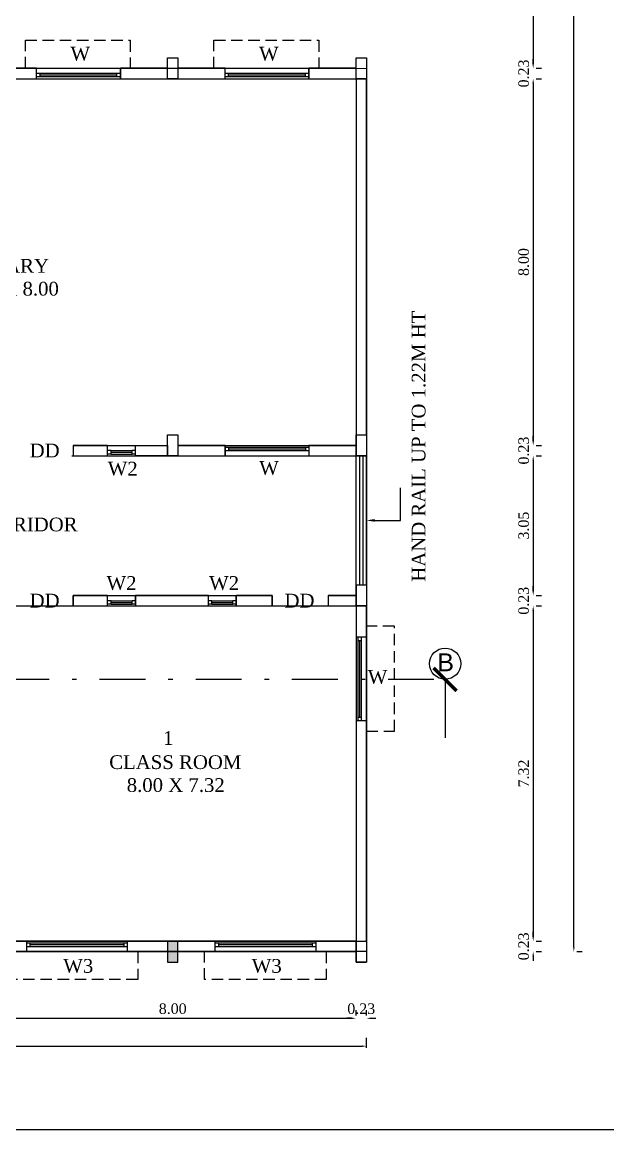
# Model space of a CAD drawing. Header units: metres. Extents: x 3616 to 3987, y 1122 to 1251.
# Drawn here: x 3933.09 to 3945.87, y 1152.95 to 1177.13 of the extents above; entities that cross this region are included whole.
import ezdxf
from ezdxf import colors
from ezdxf.entities.mleader import LeaderData, LeaderLine
from ezdxf.math import Vec2, Vec3

# ---------------------------------------------------------------- set-up
doc = ezdxf.new("R2010")
doc.units = ezdxf.units.M
for name, pattern in [('CENTER', [2, 1.25, -0.25, 0.25, -0.25]), ('DASHDOT', [1, 0.5, -0.25, 0, -0.25]), ('DASHED2', [0.375, 0.25, -0.125])]:
    doc.linetypes.add(name, pattern=pattern)
for name, color, linetype in [('AR_JOINERIES', 251, 'Continuous'), ('BLK_1_FLR_2_BLT_UP_AREA', 26, 'Continuous'), ('BLK_1_FLR_2_REGULAR_ROOM_1', 117, 'Continuous')]:
    doc.layers.add(name, color=color, linetype=linetype)
doc.styles.add('ANAND', font='times.ttf')
doc.styles.add('HEADING-1', font='arial.ttf')
doc.styles.add('ROMANS', font='swissl.ttf')
doc.styles.get("Standard").update_dxf_attribs({"font": 'arial.ttf'})
doc.dimstyles.new('Normal', dxfattribs={"dimscale": 128, "dimtxt": 0.09375, "dimasz": 0.09375, "dimexe": 0.0625, "dimexo": 0.1875, "dimgap": 0.03125, "dimtad": 1, "dimdec": 0, "dimzin": 3, "dimdsep": 46, "dimtxsty": 'ROMANS', "dimblk1": 'ARCHTICK', "dimblk2": 'ARCHTICK', "dimsah": 1, "dimcen": -0.09375, "dimdle": 0.0625, "dimclrd": 256, "dimclre": 256, "dimclrt": 2, "dimazin": 0, "dimtfac": 0.91, "dimtdec": 0, "dimtmove": 0, "dimatfit": 3, "dimldrblk": 'ARCHTICK', "dimfxl": 0, "dimfrac": 1, "dimtolj": 1, "dimtzin": 3, "dimlwd": -1, "dimlwe": -1, "dimarcsym": 0})
doc.dimstyles.new('V1', dxfattribs={"dimtxt": 0.23, "dimasz": 0.1, "dimexe": 0.18, "dimexo": 0.0625, "dimgap": 0.09, "dimtad": 1, "dimzin": 0, "dimdsep": 46, "dimtxsty": 'ANAND', "dimcen": 0.09, "dimadec": 0, "dimazin": 0, "dimtfac": 1, "dimtix": 1, "dimtofl": 0, "dimtmove": 2, "dimatfit": 0, "dimfxl": 0, "dimtolj": 1, "dimtzin": 0, "dimarcsym": 0})

# ---------------------------------------------------------------- blocks, each defined once
blk = doc.blocks.new('W2a')
at = {"layer": 'AR_JOINERIES', "color": 42}
for p, q in [((0, 12), (9, 12)), ((1.5, 9), (1.5, 12)), ((4.5, 9), (4.5, 12)), ((1.5, 9), (4.5, 9)), ((1.5, 9), (1.5, -9)), ((3, 9), (3, -9)), ((4.5, 9), (4.5, -9)), ((1.5, -9), (4.5, -9)), ((1.5, -12), (1.5, -9)), ((4.5, -12), (4.5, -9)), ((0, -12), (9, -12))]:
    blk.add_line(p, q, dxfattribs=at)
blk = doc.blocks.new('*D271')
at = {"color": 0, "lineweight": -2}
for p, q in [((3945.13, 1156.945), (3945.13, 1203.304)), ((3945.193, 1203.404), (3945.31, 1203.404)), ((3945.193, 1156.845), (3945.31, 1156.845))]:
    blk.add_line(p, q, dxfattribs=at)
at = {"color": 0}
for points in [[(3945.114, 1203.304), (3945.147, 1203.304), (3945.13, 1203.404)], [(3945.114, 1156.945), (3945.147, 1156.945), (3945.13, 1156.845)]]:
    blk.add_solid(points, dxfattribs=at)
at = {"layer": 'Defpoints', "color": 0}
for p in [(3945.13, 1203.404), (3945.13, 1203.404), (3945.13, 1156.845)]:
    blk.add_point(p, dxfattribs=at)
at = {"color": 0, "insert": (3944.923, 1180.124), "char_height": 0.23, "attachment_point": 5, "rotation": 90, "style": 'ANAND'}
blk.add_mtext('\\A1;46.56', dxfattribs=at)
blk = doc.blocks.new('*D274')
at = {"color": 0, "lineweight": -2}
for p, q in [((3944.305, 1184.125), (3944.423, 1184.125)), ((3944.243, 1184.025), (3944.243, 1176.224)), ((3944.305, 1176.124), (3944.423, 1176.124))]:
    blk.add_line(p, q, dxfattribs=at)
at = {"color": 0}
for points in [[(3944.226, 1184.025), (3944.26, 1184.025), (3944.243, 1184.125)], [(3944.226, 1176.224), (3944.26, 1176.224), (3944.243, 1176.124)]]:
    blk.add_solid(points, dxfattribs=at)
at = {"layer": 'Defpoints', "color": 0}
for p in [(3944.243, 1184.125), (3944.243, 1176.124), (3944.243, 1176.124)]:
    blk.add_point(p, dxfattribs=at)
at = {"color": 0, "insert": (3944.036, 1180.124), "char_height": 0.23, "attachment_point": 5, "rotation": 90, "style": 'ANAND'}
blk.add_mtext('\\A1;8.00', dxfattribs=at)
blk = doc.blocks.new('*D275')
at = {"color": 0, "lineweight": -2}
for p, q in [((3944.243, 1176.224), (3944.243, 1176.324)), ((3944.305, 1176.124), (3944.423, 1176.124)), ((3944.243, 1175.795), (3944.243, 1175.695)), ((3944.305, 1175.895), (3944.423, 1175.895))]:
    blk.add_line(p, q, dxfattribs=at)
at = {"color": 0}
for points in [[(3944.226, 1176.224), (3944.26, 1176.224), (3944.243, 1176.124)], [(3944.226, 1175.795), (3944.26, 1175.795), (3944.243, 1175.895)]]:
    blk.add_solid(points, dxfattribs=at)
at = {"layer": 'Defpoints', "color": 0}
for p in [(3944.243, 1176.124), (3944.243, 1175.895), (3944.243, 1175.895)]:
    blk.add_point(p, dxfattribs=at)
at = {"color": 0, "insert": (3944.036, 1176.01), "char_height": 0.23, "attachment_point": 5, "rotation": 90, "style": 'ANAND'}
blk.add_mtext('\\A1;0.23', dxfattribs=at)
blk = doc.blocks.new('*D276')
at = {"color": 0, "lineweight": -2}
for p, q in [((3944.243, 1175.795), (3944.243, 1167.994)), ((3944.305, 1175.895), (3944.423, 1175.895)), ((3944.305, 1167.894), (3944.423, 1167.894))]:
    blk.add_line(p, q, dxfattribs=at)
at = {"color": 0}
for points in [[(3944.226, 1175.795), (3944.26, 1175.795), (3944.243, 1175.895)], [(3944.226, 1167.994), (3944.26, 1167.994), (3944.243, 1167.894)]]:
    blk.add_solid(points, dxfattribs=at)
at = {"layer": 'Defpoints', "color": 0}
for p in [(3944.243, 1175.895), (3944.243, 1167.894), (3944.243, 1167.894)]:
    blk.add_point(p, dxfattribs=at)
at = {"color": 0, "insert": (3944.036, 1171.895), "char_height": 0.23, "attachment_point": 5, "rotation": 90, "style": 'ANAND'}
blk.add_mtext('\\A1;8.00', dxfattribs=at)
blk = doc.blocks.new('*D277')
at = {"color": 0, "lineweight": -2}
for p, q in [((3944.243, 1167.994), (3944.243, 1168.094)), ((3944.305, 1167.894), (3944.423, 1167.894)), ((3944.243, 1167.566), (3944.243, 1167.466)), ((3944.305, 1167.666), (3944.423, 1167.666))]:
    blk.add_line(p, q, dxfattribs=at)
at = {"color": 0}
for points in [[(3944.226, 1167.994), (3944.26, 1167.994), (3944.243, 1167.894)], [(3944.226, 1167.566), (3944.26, 1167.566), (3944.243, 1167.666)]]:
    blk.add_solid(points, dxfattribs=at)
at = {"layer": 'Defpoints', "color": 0}
for p in [(3944.243, 1167.894), (3944.243, 1167.666), (3944.243, 1167.666)]:
    blk.add_point(p, dxfattribs=at)
at = {"color": 0, "insert": (3944.036, 1167.78), "char_height": 0.23, "attachment_point": 5, "rotation": 90, "style": 'ANAND'}
blk.add_mtext('\\A1;0.23', dxfattribs=at)
blk = doc.blocks.new('*D278')
at = {"color": 0, "lineweight": -2}
for p, q in [((3944.243, 1167.566), (3944.243, 1164.718)), ((3944.305, 1167.666), (3944.423, 1167.666)), ((3944.305, 1164.618), (3944.423, 1164.618))]:
    blk.add_line(p, q, dxfattribs=at)
at = {"color": 0}
for points in [[(3944.226, 1167.566), (3944.26, 1167.566), (3944.243, 1167.666)], [(3944.226, 1164.718), (3944.26, 1164.718), (3944.243, 1164.618)]]:
    blk.add_solid(points, dxfattribs=at)
at = {"layer": 'Defpoints', "color": 0}
for p in [(3944.243, 1167.666), (3944.243, 1164.618), (3944.243, 1164.618)]:
    blk.add_point(p, dxfattribs=at)
at = {"color": 0, "insert": (3944.036, 1166.142), "char_height": 0.23, "attachment_point": 5, "rotation": 90, "style": 'ANAND'}
blk.add_mtext('\\A1;3.05', dxfattribs=at)
blk = doc.blocks.new('*D279')
at = {"color": 0, "lineweight": -2}
for p, q in [((3944.243, 1164.718), (3944.243, 1164.818)), ((3944.305, 1164.618), (3944.423, 1164.618)), ((3944.305, 1164.389), (3944.423, 1164.389)), ((3944.243, 1164.289), (3944.243, 1164.189))]:
    blk.add_line(p, q, dxfattribs=at)
at = {"color": 0}
for points in [[(3944.226, 1164.718), (3944.26, 1164.718), (3944.243, 1164.618)], [(3944.226, 1164.289), (3944.26, 1164.289), (3944.243, 1164.389)]]:
    blk.add_solid(points, dxfattribs=at)
at = {"layer": 'Defpoints', "color": 0}
for p in [(3944.243, 1164.618), (3944.243, 1164.389), (3944.243, 1164.389)]:
    blk.add_point(p, dxfattribs=at)
at = {"color": 0, "insert": (3944.036, 1164.503), "char_height": 0.23, "attachment_point": 5, "rotation": 90, "style": 'ANAND'}
blk.add_mtext('\\A1;0.23', dxfattribs=at)
blk = doc.blocks.new('*D280')
at = {"color": 0, "lineweight": -2}
for p, q in [((3944.305, 1164.389), (3944.423, 1164.389)), ((3944.243, 1164.289), (3944.243, 1157.174)), ((3944.305, 1157.074), (3944.423, 1157.074))]:
    blk.add_line(p, q, dxfattribs=at)
at = {"color": 0}
for points in [[(3944.226, 1164.289), (3944.26, 1164.289), (3944.243, 1164.389)], [(3944.226, 1157.174), (3944.26, 1157.174), (3944.243, 1157.074)]]:
    blk.add_solid(points, dxfattribs=at)
at = {"layer": 'Defpoints', "color": 0}
for p in [(3944.243, 1164.389), (3944.243, 1157.074), (3944.243, 1157.074)]:
    blk.add_point(p, dxfattribs=at)
at = {"color": 0, "insert": (3944.036, 1160.732), "char_height": 0.23, "attachment_point": 5, "rotation": 90, "style": 'ANAND'}
blk.add_mtext('\\A1;7.32', dxfattribs=at)
blk = doc.blocks.new('*D281')
at = {"color": 0, "lineweight": -2}
for p, q in [((3944.243, 1157.174), (3944.243, 1157.274)), ((3944.305, 1157.074), (3944.423, 1157.074)), ((3944.305, 1156.845), (3944.423, 1156.845)), ((3944.243, 1156.745), (3944.243, 1156.645))]:
    blk.add_line(p, q, dxfattribs=at)
at = {"color": 0}
for points in [[(3944.226, 1157.174), (3944.26, 1157.174), (3944.243, 1157.074)], [(3944.226, 1156.745), (3944.26, 1156.745), (3944.243, 1156.845)]]:
    blk.add_solid(points, dxfattribs=at)
at = {"layer": 'Defpoints', "color": 0}
for p in [(3944.243, 1157.074), (3944.243, 1156.845), (3944.243, 1156.845)]:
    blk.add_point(p, dxfattribs=at)
at = {"color": 0, "insert": (3944.036, 1156.96), "char_height": 0.23, "attachment_point": 5, "rotation": 90, "style": 'ANAND'}
blk.add_mtext('\\A1;0.23', dxfattribs=at)
blk = doc.blocks.new('*D297')
at = {"color": 0, "lineweight": -2}
for p, q in [((3932.375, 1155.453), (3932.375, 1155.57)), ((3932.475, 1155.39), (3940.276, 1155.39)), ((3940.376, 1155.453), (3940.376, 1155.57))]:
    blk.add_line(p, q, dxfattribs=at)
at = {"color": 0}
for points in [[(3932.475, 1155.407), (3932.475, 1155.373), (3932.375, 1155.39)], [(3940.276, 1155.407), (3940.276, 1155.373), (3940.376, 1155.39)]]:
    blk.add_solid(points, dxfattribs=at)
at = {"layer": 'Defpoints', "color": 0}
for p in [(3932.375, 1155.39), (3940.376, 1155.39), (3940.376, 1155.39)]:
    blk.add_point(p, dxfattribs=at)
at = {"color": 0, "insert": (3936.375, 1155.597), "char_height": 0.23, "attachment_point": 5, "style": 'ANAND'}
blk.add_mtext('\\A1;8.00', dxfattribs=at)
blk = doc.blocks.new('*D298')
at = {"color": 0, "lineweight": -2}
for p, q in [((3940.276, 1155.39), (3940.176, 1155.39)), ((3940.376, 1155.453), (3940.376, 1155.57)), ((3940.605, 1155.453), (3940.605, 1155.57)), ((3940.705, 1155.39), (3940.805, 1155.39))]:
    blk.add_line(p, q, dxfattribs=at)
at = {"color": 0}
for points in [[(3940.276, 1155.407), (3940.276, 1155.373), (3940.376, 1155.39)], [(3940.705, 1155.407), (3940.705, 1155.373), (3940.605, 1155.39)]]:
    blk.add_solid(points, dxfattribs=at)
at = {"layer": 'Defpoints', "color": 0}
for p in [(3940.376, 1155.39), (3940.605, 1155.39), (3940.605, 1155.39)]:
    blk.add_point(p, dxfattribs=at)
at = {"color": 0, "insert": (3940.49, 1155.597), "char_height": 0.23, "attachment_point": 5, "style": 'ANAND'}
blk.add_mtext('\\A1;0.23', dxfattribs=at)
blk = doc.blocks.new('*D299')
at = {"color": 0, "lineweight": -2}
for p, q in [((3904.257, 1154.744), (3904.257, 1154.962)), ((3940.605, 1154.744), (3940.605, 1154.962)), ((3904.357, 1154.782), (3940.505, 1154.782))]:
    blk.add_line(p, q, dxfattribs=at)
at = {"color": 0}
for points in [[(3904.357, 1154.798), (3904.357, 1154.765), (3904.257, 1154.782)], [(3940.505, 1154.798), (3940.505, 1154.765), (3940.605, 1154.782)]]:
    blk.add_solid(points, dxfattribs=at)
at = {"layer": 'Defpoints', "color": 0}
for p in [(3904.257, 1154.682), (3940.605, 1154.782), (3940.605, 1154.682)]:
    blk.add_point(p, dxfattribs=at)
at = {"color": 0, "insert": (3922.431, 1154.989), "char_height": 0.23, "attachment_point": 5, "style": 'ANAND'}
blk.add_mtext('\\A1;36.35', dxfattribs=at)
blk = doc.blocks.new('_ArchTick')
at = {"color": 0, "linetype": 'ByBlock', "const_width": 0.15}
blk.add_lwpolyline([(-0.5, -0.5), (0.5, 0.5)], dxfattribs=at)
blk = doc.blocks.new('W6a')
at = {"layer": 'AR_JOINERIES', "color": 42}
for p, q in [((-36, 0), (-36, 9)), ((36, 4.5), (-36, 4.5)), ((36, 1.5), (-36, 1.5)), ((-33, 1.5), (-33, 4.5)), ((33, 3), (-33, 3)), ((33, 1.5), (33, 4.5)), ((36, 0), (36, 9))]:
    blk.add_line(p, q, dxfattribs=at)

msp = doc.modelspace()

# ---------------------------------------------------------------- hatches: boundary and pattern name
h = msp.add_hatch(color=256)
h.dxf.hatch_style = 1
h.paths.add_polyline_path([(3936.48972, 1157.07393), (3936.26112, 1157.07393), (3936.26112, 1156.84533), (3936.48972, 1156.84533)])
h.paths.add_polyline_path([(3936.48972, 1156.84533), (3936.26112, 1156.84533), (3936.26112, 1156.61673), (3936.48972, 1156.61673)])

# ---------------------------------------------------------------- linework, layer by layer
at = {"linetype": 'DASHED2'}
for p, q in [((3933.15941, 1176.12406, -0.0324), (3933.15941, 1176.73406, -0.0324)), ((3933.15941, 1176.73406, -0.0324), (3935.44821, 1176.73406, -0.0324)), ((3935.44821, 1176.73406, -0.0324), (3935.44821, 1176.12406, -0.0324)), ((3937.27421, 1176.12406, -0.0324), (3937.27421, 1176.73406, -0.0324)), ((3937.27421, 1176.73406, -0.0324), (3939.56301, 1176.73406, -0.0324)), ((3939.56301, 1176.73406, -0.0324), (3939.56301, 1176.12406, -0.0324)), ((3941.21452, 1163.94419, -0.0324), (3940.60452, 1163.94419, -0.0324)), ((3941.21452, 1161.65539, -0.0324), (3941.21452, 1163.94419, -0.0324)), ((3940.60452, 1161.65539, -0.0324), (3941.21452, 1161.65539, -0.0324)), ((3935.61143, 1156.84533, -0.0324), (3935.61143, 1156.23533, -0.0324)), ((3937.06623, 1156.23533, -0.0324), (3937.06623, 1156.84533, -0.0324)), ((3939.72623, 1156.84533, -0.0324), (3939.72623, 1156.23533, -0.0324)), ((3935.61143, 1156.23533, -0.0324), (3932.95143, 1156.23533, -0.0324)), ((3939.72623, 1156.23533, -0.0324), (3937.06623, 1156.23533, -0.0324))]:
    msp.add_line(p, q, dxfattribs=at)
at = {"lineweight": -2}
for p, q in [((3936.26112, 1176.35253, -0.0324), (3936.48972, 1176.35253, -0.0324)), ((3936.26112, 1175.89533, -0.0324), (3936.26112, 1176.35253, -0.0324)), ((3936.48972, 1176.35253, -0.0324), (3936.48972, 1175.89533, -0.0324)), ((3940.37592, 1176.35239, -0.0324), (3940.60452, 1176.35239, -0.0324)), ((3940.37592, 1175.89519, -0.0324), (3940.37592, 1176.35239, -0.0324)), ((3940.60452, 1176.35239, -0.0324), (3940.60452, 1175.89519, -0.0324)), ((3924.14532, 1176.12558, -0.0324), (3940.37592, 1176.12395, -0.0324)), ((3923.91672, 1175.89533, -0.0324), (3940.60452, 1175.89533, -0.0324)), ((3936.48972, 1175.89533, -0.0324), (3936.26112, 1175.89533, -0.0324)), ((3940.37592, 1175.89533, -0.0324), (3940.37592, 1167.66573, -0.0324)), ((3940.60452, 1175.89519, -0.0324), (3940.37592, 1175.89519, -0.0324)), ((3940.60452, 1175.89533, -0.0324), (3940.60452, 1167.66573, -0.0324)), ((3936.26112, 1168.12293, -0.0324), (3936.48972, 1168.12293, -0.0324)), ((3936.26112, 1167.66573, -0.0324), (3936.26112, 1168.12293, -0.0324)), ((3936.48972, 1168.12293, -0.0324), (3936.48972, 1167.66573, -0.0324)), ((3940.37592, 1168.12293, -0.0324), (3940.60452, 1168.12293, -0.0324)), ((3940.37592, 1167.66573, -0.0324), (3940.37592, 1168.12293, -0.0324)), ((3940.60452, 1168.12293, -0.0324), (3940.60452, 1167.66573, -0.0324)), ((3934.20372, 1167.89433, -0.0324), (3936.26112, 1167.89433, -0.0324)), ((3934.20372, 1167.89433, -0.0324), (3936.26112, 1167.89433, -0.0324)), ((3934.20372, 1167.89433, -0.0324), (3934.20372, 1167.66573, -0.0324)), ((3936.48972, 1167.89433, -0.0324), (3940.37592, 1167.89433, -0.0324)), ((3936.48972, 1167.89433, -0.0324), (3940.37592, 1167.89433, -0.0324)), ((3934.16986, 1167.66573, -0.0324), (3940.60452, 1167.66573, -0.0324)), ((3936.48972, 1167.66573, -0.0324), (3936.26112, 1167.66573, -0.0324)), ((3940.37592, 1164.84633, -0.0324), (3940.37592, 1167.66573, -0.0324)), ((3940.60452, 1167.66573, -0.0324), (3940.37592, 1167.66573, -0.0324)), ((3940.45212, 1167.66573, -0.0324), (3940.45212, 1164.84633, -0.0324)), ((3940.52832, 1167.66573, -0.0324), (3940.52832, 1164.84633, -0.0324)), ((3940.60452, 1164.84633, -0.0324), (3940.60452, 1167.66573, -0.0324)), ((3940.37592, 1164.84633, -0.0324), (3940.37592, 1157.07393, -0.0324)), ((3934.20372, 1164.61773, -0.0324), (3938.54712, 1164.61773, -0.0324)), ((3934.20372, 1164.38913, -0.0324), (3934.20372, 1164.61773, -0.0324)), ((3938.54712, 1164.61773, -0.0324), (3938.54712, 1164.38913, -0.0324)), ((3939.76632, 1164.61773, -0.0324), (3940.37592, 1164.61773, -0.0324)), ((3939.76632, 1164.61773, -0.0324), (3939.76632, 1164.38913, -0.0324)), ((3940.37592, 1164.61773, -0.0324), (3940.37592, 1164.38913, -0.0324)), ((3940.60452, 1164.61773, -0.0324), (3940.60452, 1164.38913, -0.0324)), ((3934.20372, 1164.38913, -0.0324), (3938.54712, 1164.38913, -0.0324)), ((3939.76632, 1164.38913, -0.0324), (3940.60452, 1164.38913, -0.0324)), ((3940.37592, 1164.38913, -0.0324), (3940.60452, 1164.38913, -0.0324)), ((3940.37592, 1164.38913, -0.0324), (3940.60452, 1164.38913, -0.0324)), ((3940.60452, 1164.38913, -0.0324), (3940.60452, 1156.84533, -0.0324)), ((3932.37492, 1157.07393, -0.0324), (3940.37592, 1157.07393, -0.0324)), ((3940.37592, 1157.07393, -0.0324), (3940.37592, 1156.61673, -0.0324)), ((3932.37492, 1156.84533, -0.0324), (3940.37592, 1156.84533, -0.0324)), ((3940.37592, 1156.61673, -0.0324), (3940.60452, 1156.61673, -0.0324))]:
    msp.add_line(p, q, dxfattribs=at)
at = {"linetype": 'CENTER', "lineweight": -2}
msp.add_line((3940.37592, 1164.84633, -0.0324), (3940.37592, 1167.66573, -0.0324), dxfattribs=at)
for p, q in [((3941.34758, 1166.25603, -0.0324), (3941.34758, 1166.96377, -0.0324)), ((3933.18143, 1157.07393, -0.0324), (3933.18143, 1156.84533, -0.0324)), ((3935.38143, 1157.07393, -0.0324), (3935.38143, 1156.84533, -0.0324)), ((3937.29623, 1157.07393, -0.0324), (3937.29623, 1156.84533, -0.0324)), ((3939.49623, 1157.07393, -0.0324), (3939.49623, 1156.84533, -0.0324)), ((3933.18143, 1157.03583, -0.0324), (3935.38143, 1157.03583, -0.0324)), ((3933.18143, 1156.95963, -0.0324), (3935.38143, 1156.95963, -0.0324)), ((3933.25763, 1157.03583, -0.0324), (3933.25763, 1156.95963, -0.0324)), ((3933.25763, 1156.99773, -0.0324), (3935.30523, 1156.99773, -0.0324)), ((3935.30523, 1157.03583, -0.0324), (3935.30523, 1156.95963, -0.0324)), ((3937.29623, 1157.03583, -0.0324), (3939.49623, 1157.03583, -0.0324)), ((3937.29623, 1156.95963, -0.0324), (3939.49623, 1156.95963, -0.0324)), ((3937.37243, 1157.03583, -0.0324), (3937.37243, 1156.95963, -0.0324)), ((3937.37243, 1156.99773, -0.0324), (3939.42003, 1156.99773, -0.0324)), ((3939.42003, 1157.03583, -0.0324), (3939.42003, 1156.95963, -0.0324))]:
    msp.add_line(p, q)
at = {"linetype": 'DASHDOT', "ltscale": 2}
msp.add_line((3903.27771, 1162.78893, -0.0324), (3942.31994, 1162.78893, -0.0324), dxfattribs=at)
at = {"elevation": -0.0324}
for points in [[(3900.15273, 1225.86588), (3986.80321, 1225.86588), (3986.80321, 1152.9548), (3900.15273, 1152.9548)], [(3936.48972, 1157.07393), (3936.26112, 1157.07393), (3936.26112, 1156.61673), (3936.48972, 1156.61673)]]:
    msp.add_lwpolyline(points, close=True, dxfattribs=at)
at = {"lineweight": -2, "elevation": -0.0324}
for points in [[(3936.26112, 1176.35192), (3936.48972, 1176.35192), (3936.48972, 1175.89472), (3936.26112, 1175.89472)], [(3940.37592, 1176.35239), (3940.60452, 1176.35239), (3940.60452, 1175.89519), (3940.37592, 1175.89519)], [(3933.40362, 1176.12393), (3932.37492, 1176.12393), (3932.37492, 1175.89533), (3933.40362, 1175.89533)], [(3936.26112, 1176.12393), (3935.23242, 1176.12393), (3935.23242, 1175.89533), (3936.26112, 1175.89533)], [(3937.51842, 1176.12393), (3936.48972, 1176.12393), (3936.48972, 1175.89533), (3937.51842, 1175.89533)], [(3940.37592, 1176.12393), (3939.34722, 1176.12393), (3939.34722, 1175.89533), (3940.37592, 1175.89533)], [(3940.60452, 1175.89472), (3940.37592, 1175.89472), (3940.37592, 1168.12293), (3940.60452, 1168.12293)], [(3936.26112, 1168.12293), (3936.48972, 1168.12293), (3936.48972, 1167.66573), (3936.26112, 1167.66573)], [(3940.37592, 1168.12293), (3940.60452, 1168.12293), (3940.60452, 1167.66573), (3940.37592, 1167.66573)], [(3934.95521, 1167.89433), (3934.20372, 1167.89433), (3934.20372, 1167.66573), (3934.95521, 1167.66573)], [(3935.56481, 1167.89433), (3936.26112, 1167.89433), (3936.26112, 1167.66573), (3935.56481, 1167.66573)], [(3937.51842, 1167.89433), (3936.48972, 1167.89433), (3936.48972, 1167.66573), (3937.51842, 1167.66573)], [(3940.37592, 1167.89433), (3939.34722, 1167.89433), (3939.34722, 1167.66573), (3940.37592, 1167.66573)], [(3940.37592, 1164.84633), (3940.60452, 1164.84633), (3940.60452, 1164.38913), (3940.37592, 1164.38913)], [(3934.95521, 1164.61773), (3934.20372, 1164.61773), (3934.20372, 1164.54999), (3934.20372, 1164.38913), (3934.95521, 1164.38913)], [(3937.15295, 1164.61773), (3935.56481, 1164.61773), (3935.56481, 1164.38913), (3937.15295, 1164.38913)], [(3938.54712, 1164.61773), (3937.97496, 1164.61773), (3937.76255, 1164.61773), (3937.76255, 1164.38913), (3938.54712, 1164.38913)], [(3940.37592, 1164.61773), (3939.76632, 1164.61773), (3939.76632, 1164.54999), (3939.76632, 1164.38913), (3940.37592, 1164.38913)], [(3940.60452, 1164.38913), (3940.37592, 1164.38913), (3940.37592, 1157.07393), (3940.60452, 1157.07393)], [(3940.37592, 1157.07393), (3940.60452, 1157.07393), (3940.60452, 1156.61673), (3940.37592, 1156.61673)], [(3940.37592, 1157.07393), (3940.60452, 1157.07393), (3940.60452, 1156.61673), (3940.37592, 1156.61673)]]:
    msp.add_lwpolyline(points, close=True, dxfattribs=at)
at = {"linetype": 'ByBlock', "lineweight": -2}
msp.add_circle((3942.31994, 1163.12968, -0.0324), 0.34076, dxfattribs=at)
at = {"layer": 'BLK_1_FLR_2_BLT_UP_AREA', "color": 26, "ltscale": 400, "elevation": -0.0324}
msp.add_lwpolyline([(3904.25712, 1203.40353), (3932.37492, 1203.40353), (3932.37492, 1192.35453), (3920.10672, 1192.35453), (3920.10672, 1184.12493), (3915.91572, 1184.12493), (3915.91345, 1173.45722), (3923.91672, 1173.45893), (3923.91672, 1176.12558), (3940.60452, 1176.12233), (3940.60452, 1156.84533), (3915.68712, 1156.84533), (3915.68712, 1158.17883), (3912.63912, 1158.17883), (3912.63912, 1156.84533), (3904.25712, 1156.84533), (3904.25712, 1164.61773), (3907.00032, 1164.61773), (3907.00032, 1167.66573), (3904.25712, 1167.66573)], close=True, dxfattribs=at)
at = {"layer": 'BLK_1_FLR_2_REGULAR_ROOM_1', "color": 3, "elevation": -0.0324}
msp.add_lwpolyline([(3932.37492, 1164.38913), (3940.37592, 1164.38913), (3940.37592, 1157.07393), (3932.37492, 1157.07393)], close=True, dxfattribs=at)

# ---------------------------------------------------------------- block references
at = {"lineweight": -2, "xscale": 0.0254, "yscale": 0.0254, "zscale": 0.0254}
for p in [(3934.31802, 1175.89533, -0.0324), (3938.43282, 1175.89533, -0.0324)]:
    msp.add_blockref('W6a', p, dxfattribs=at)
at = {"lineweight": -2, "yscale": 0.0254, "zscale": 0.0254}
for name, p, xscale, rotation in [('W2a', (3935.26001, 1167.66573, -0.0324), 0.0254, 90), ('W6a', (3938.43282, 1167.88688, -0.0324), -0.0254, 180), ('W2a', (3935.26001, 1164.38913, -0.0324), 0.0254, 90), ('W2a', (3937.45775, 1164.38913, -0.0324), 0.0254, 90), ('W6a', (3940.37592, 1162.79979, -0.0324), -0.0254, 270)]:
    msp.add_blockref(name, p, dxfattribs=dict(at, xscale=xscale, rotation=rotation))

# ---------------------------------------------------------------- texts
at = {"style": 'ANAND'}
for s, p in [('W', (3934.14356, 1176.29201, -0.0324)), ('W', (3938.25836, 1176.29201, -0.0324)), ('DD', (3933.25296, 1167.63139, -0.0324)), ('W2', (3934.95744, 1167.23566, -0.0324)), ('W', (3938.2627, 1167.24972, -0.0324)), ('3.05M CORRIDOR ', (3930.64722, 1166.01751, -0.0324)), ('W2', (3934.93087, 1164.73932, -0.0324)), ('W2', (3937.16923, 1164.73932, -0.0324)), ('DD', (3933.25296, 1164.35479, -0.0324)), ('DD', (3938.81556, 1164.35479, -0.0324)), ('W', (3940.63238, 1162.68962, -0.0324)), ('1', (3936.16401, 1161.35763, -0.0324)), ('W3', (3933.9865, 1156.3832, -0.0324)), ('W3', (3938.1013, 1156.3832, -0.0324))]:
    msp.add_text(s, height=0.3, dxfattribs=at).set_placement(p)
msp.add_text('HAND RAIL UP TO 1.22M HT', height=0.3, rotation=90, dxfattribs=at).set_placement((3941.89167, 1164.91647, -0.0324))
at = {"linetype": 'ByBlock', "lineweight": -2, "style": 'HEADING-1'}
msp.add_text('B', height=0.39, dxfattribs=at).set_placement((3942.15081, 1162.96406, -0.0324))
at = {"char_height": 0.3, "attachment_point": 1, "style": 'ANAND'}
for s, insert, width in [('{\\W5.73828;  }LIBRARY                 \\P{\\W5.02344;  }16.23 X 8.00', (3930.38554, 1171.96291), 4.4708003), ('{\\W1.921818; }CLASS ROOM   \\P{\\W5.292912; }8.00 X 7.32', (3934.77185, 1161.13002, -0.0324), 3.2188771)]:
    msp.add_mtext(s, dxfattribs=dict(at, insert=insert, width=width))

# ---------------------------------------------------------------- dimensions: what is measured, and where the dimension line sits
for base, p1, p2, picture, middle in [((3945.13047, 1203.40353, -0.0324), (3945.13047, 1156.84533, -0.0324), (3945.13047, 1203.40353, -0.0324), '*D271', (3944.92315, 1180.12443, -0.0324)), ((3944.24288, 1176.12393, -0.0324), (3944.24288, 1184.12493, -0.0324), (3944.24288, 1176.12393, -0.0324), '*D274', (3944.03556, 1180.12443, -0.0324)), ((3944.24288, 1175.89533, -0.0324), (3944.24288, 1176.12393, -0.0324), (3944.24288, 1175.89533, -0.0324), '*D275', (3944.03556, 1176.00963, -0.0324)), ((3944.24288, 1167.89433, -0.0324), (3944.24288, 1175.89533, -0.0324), (3944.24288, 1167.89433, -0.0324), '*D276', (3944.03556, 1171.89483, -0.0324)), ((3944.24288, 1167.66573, -0.0324), (3944.24288, 1167.89433, -0.0324), (3944.24288, 1167.66573, -0.0324), '*D277', (3944.03556, 1167.78003, -0.0324)), ((3944.24288, 1164.61773, -0.0324), (3944.24288, 1167.66573, -0.0324), (3944.24288, 1164.61773, -0.0324), '*D278', (3944.03556, 1166.14173, -0.0324)), ((3944.24288, 1164.38913, -0.0324), (3944.24288, 1164.61773, -0.0324), (3944.24288, 1164.38913, -0.0324), '*D279', (3944.03556, 1164.50343, -0.0324)), ((3944.24288, 1157.07393, -0.0324), (3944.24288, 1164.38913, -0.0324), (3944.24288, 1157.07393, -0.0324), '*D280', (3944.03556, 1160.73153, -0.0324)), ((3944.24288, 1156.84533, -0.0324), (3944.24288, 1157.07393, -0.0324), (3944.24288, 1156.84533, -0.0324), '*D281', (3944.03556, 1156.95963, -0.0324))]:
    dim = msp.add_linear_dim(base=base, p1=p1, p2=p2, angle=90, dimstyle='V1')
    dim.commit()
    dim.dimension.update_dxf_attribs({"geometry": picture, "text_midpoint": middle})
for base, p1, p2, picture, middle in [((3940.37592, 1155.39002, -0.0324), (3932.37492, 1155.39002, -0.0324), (3940.37592, 1155.39002, -0.0324), '*D297', (3936.37542, 1155.59734, -0.0324)), ((3940.60452, 1155.39002, -0.0324), (3940.37592, 1155.39002, -0.0324), (3940.60452, 1155.39002, -0.0324), '*D298', (3940.49022, 1155.59734, -0.0324)), ((3940.60452, 1154.78181, -0.0324), (3904.25712, 1154.68175, -0.0324), (3940.60452, 1154.68175, -0.0324), '*D299', (3922.43082, 1154.98913, -0.0324))]:
    dim = msp.add_linear_dim(base=base, p1=p1, p2=p2, dimstyle='V1')
    dim.commit()
    dim.dimension.update_dxf_attribs({"geometry": picture, "text_midpoint": middle})

# ---------------------------------------------------------------- leaders
at = {"linetype": 'ByBlock', "lineweight": -2}
msp.add_leader([(3942.31994, 1162.78422, -0.0324), (3942.31994, 1161.51121, -0.0324)], dimstyle='Normal', override={"dimscale": 100, "dimtxt": 2, "dimasz": 0.005, "dimgap": 1, "dimtad": 0, "dimclre": 2, "dimfxl": 0.18, "dimfxlon": 1, "dimtfill": 1, "dimarcsym": 1}, dxfattribs=at)
ml = msp.add_multileader_mtext('Standard')
ml.set_content('', color=256)
ml.set_leader_properties()
ml.build(insert=Vec2(0, 0))
ml.multileader.update_dxf_attribs({"dogleg_length": 0.36, "arrow_head_size": 0.18})
ctx = ml.context
ctx.base_point, ctx.char_height, ctx.arrow_head_size, ctx.landing_gap_size, ctx.plane_origin = Vec3(3941.34758, 1166.25603, -0.0324), 0.18, 0.18, 0.09, Vec3(3940.60452, 1166.25603, -0.0324)
notes = []
notes.append((ctx, [(0, (1, 1, 0), (3940.98758, 1166.25603, -0.0324), (1, 0), 0.36, [(0, [(3940.60452, 1166.25603, -0.0324)], 0, [])])]))
ctx.mtext.insert, ctx.mtext.flow_direction = Vec3(3941.43758, 1166.34603, -0.0324), 5
for ctx, leaders in notes:
    for number, flags, end, landing, length, lines in leaders:
        leader = LeaderData()
        leader.index, (leader.has_last_leader_line, leader.has_dogleg_vector, leader.attachment_direction) = number, flags
        leader.last_leader_point, leader.dogleg_vector, leader.dogleg_length = Vec3(end), Vec3(landing), length
        for number, points, colour, breaks in lines:
            line = LeaderLine()
            line.index, line.vertices, line.color, line.breaks = number, Vec3.list(points), colors.encode_raw_color(colour), breaks
            leader.lines.append(line)
        ctx.leaders.append(leader)

doc.saveas('drawing.dxf')
